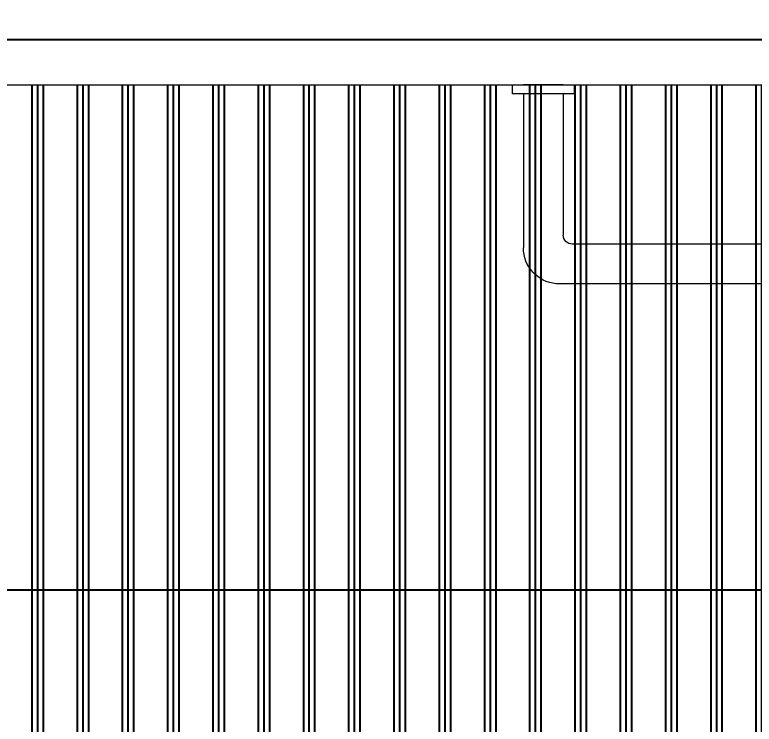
# Model space of a CAD drawing. Header units: inches. Extents: x -12478 to 399182, y -16583 to 525552.
# Drawn here: x 58400.9 to 58809.3, y 5871.3 to 6263.2 of the extents above; entities that cross this region are included whole.
import ezdxf

# ---------------------------------------------------------------- set-up
doc = ezdxf.new("R2010")
doc.units = ezdxf.units.IN
doc.header["$LTSCALE"] = 1000
doc.header["$MEASUREMENT"] = 0
for name, color, linetype in [('8', 8, 'Continuous'), ('A-WALL', 7, 'Continuous'), ('P-BATHROOM ACCESSORIES', 7, 'Continuous'), ('P-FLOORING', 9, 'Continuous')]:
    doc.layers.add(name, color=color, linetype=linetype)
doc.layers.add('CQ Marble', color=6, linetype='Continuous', lineweight=0)
doc.styles.get("Standard").update_dxf_attribs({"font": 'arial.ttf'})
doc.dimstyles.new('chester 25', dxfattribs={"dimscale": 0.25, "dimtxt": 150, "dimasz": 100, "dimexe": 100, "dimexo": 20, "dimgap": 40, "dimtad": 0, "dimdec": 0, "dimzin": 0, "dimdsep": 46, "dimtxsty": 'Standard', "dimblk": 'DOT', "dimcen": 100, "dimclrd": 1, "dimclre": 1, "dimclrt": 3, "dimadec": 0, "dimazin": 0, "dimtfac": 1, "dimtdec": 0, "dimtofl": 0, "dimtmove": 0, "dimatfit": 3, "dimfxl": 1, "dimtolj": 1, "dimtzin": 0, "dimlwd": -1, "dimarcsym": 0})

# ---------------------------------------------------------------- blocks, each defined once
blk = doc.blocks.new('_Dot')
at = {"color": 0, "linetype": 'ByBlock', "lineweight": -2}
blk.add_line((-0.5, 0), (-1, 0), dxfattribs=at)
at = {"color": 0, "linetype": 'ByBlock', "const_width": 0.5}
blk.add_lwpolyline([(-0.25, 0, 1), (0.25, 0, 1)], format="xyb", close=True, dxfattribs=at)
blk = doc.blocks.new('*D405')
at = {"layer": '8', "color": 1, "lineweight": -2, "transparency": 16777216}
for p, q in [((58099.34, 5972.61), (58099.34, 5920.57)), ((59764.34, 5972.61), (59764.34, 5920.57))]:
    blk.add_line(p, q, dxfattribs=at)
at = {"layer": '8', "color": 1, "transparency": 16777216}
for p, q in [((58124.34, 5945.57), (58867.47, 5945.57)), ((59739.34, 5945.57), (58996.21, 5945.57))]:
    blk.add_line(p, q, dxfattribs=at)
at = {"layer": 'Defpoints', "color": 0, "transparency": 16777216}
for p in [(58099.34, 5977.61, 0), (59764.34, 5977.61, 0), (58099.34, 5945.57)]:
    blk.add_point(p, dxfattribs=at)
at = {"layer": '8', "color": 1, "transparency": 16777216, "xscale": 25, "yscale": 25, "zscale": 25, "rotation": 180}
blk.add_blockref('_Dot', (58099.34, 5945.57), dxfattribs=at)
at = {"layer": '8', "color": 1, "transparency": 16777216, "xscale": 25, "yscale": 25, "zscale": 25}
blk.add_blockref('_Dot', (59764.34, 5945.57), dxfattribs=at)
at = {"layer": '8', "color": 3, "transparency": 16777216, "insert": (58931.84, 5945.57), "char_height": 37.5, "attachment_point": 5}
blk.add_mtext('\\A1;1665', dxfattribs=at)
blk = doc.blocks.new('grab bar')
at = {"layer": 'P-BATHROOM ACCESSORIES', "color": 0, "lineweight": 0}
for p, q in [((483.734, -10218.789), (437.551, -10218.789)), ((435.734, -10229.28), (435.734, -10220.78)), ((435.734, -10223.947), (435.734, -10220.78)), ((483.034, -10220.98), (438.434, -10220.98)), ((438.551, -10220.98), (438.434, -10220.98)), ((437.934, -10229.28), (437.934, -10221.48)), ((437.934, -10223.947), (437.934, -10221.48)), ((437.934, -10229.78), (435.734, -10229.78))]:
    blk.add_line(p, q, dxfattribs=at)
blk.add_lwpolyline([(438.534, -10229.28), (435.134, -10229.28), (435.134, -10229.78), (438.534, -10229.78)], close=True, dxfattribs=at)
for centre, radius, start, end in [((437.734, -10220.78), 2, 95.2294, 180), ((438.434, -10221.48), 0.5, 90, 180), ((446.733, -10204.947), 18, 242.9637, 242.9658)]:
    blk.add_arc(centre, radius, start, end, dxfattribs=at)

msp = doc.modelspace()

# ---------------------------------------------------------------- hatches: boundary and pattern name
at = {"layer": '8'}
h = msp.add_hatch(dxfattribs=at)
h.set_pattern_fill('PLAST', color=8, scale=100, angle=90)
h.set_pattern_definition([(90, (46791.716, 0), (-25, 2e-15), []), (90, (46788.591, 2e-16), (-25, 2e-15), []), (90, (46785.466, 4e-16), (-25, 2e-15), [])])
h.paths.add_polyline_path([(58099.34, 6224.53), (59764.34, 6224.53), (59764.34, 5067.31), (58099.34, 5067.31)])

# ---------------------------------------------------------------- linework, layer by layer
at = {"layer": 'A-WALL', "elevation": 0}
msp.add_lwpolyline([(60131.04, 8586.05), (60139.32, 9914.56), (59789.32, 9914.56), (59789.33, 6349.54), (56414.33, 6349.51), (56414.34, 6349.53), (56414.34, 6349.53), (56414.34, 6149.53), (56414.34, 6149.53), (56414.35, 4947.02), (56514.35, 4947.02), (56514.33, 6249.51), (57974.34, 6249.53), (57974.34, 4992.29), (58074.34, 4992.29), (58074.34, 6249.53), (59789.33, 6249.54), (59789.35, 4944.56), (60139.35, 4944.56), (60139.34, 6249.56)], close=True, dxfattribs=at)
at = {"layer": 'CQ Marble', "elevation": 0}
msp.add_lwpolyline([(56514.35, 4947.02), (56539.35, 4946.95), (56539.33, 6024.44), (57949.34, 6024.45), (57949.34, 4967.29), (58099.34, 4967.29), (58099.34, 6224.53), (59764.33, 6224.54), (59764.35, 4919.56), (59889.37, 4919.56)], dxfattribs=at)
msp.add_lwpolyline([(58099.34, 6224.53), (59764.34, 6224.53), (59764.34, 5067.31), (58099.34, 5067.31)], close=True, dxfattribs=at)

# ---------------------------------------------------------------- block references
at = {"layer": 'P-FLOORING', "xscale": -10, "yscale": 10, "zscale": 10, "rotation": 180}
msp.add_blockref('grab bar', (54324.5, -96073.28, 0), dxfattribs=at)

# ---------------------------------------------------------------- dimensions: what is measured, and where the dimension line sits
at = {"layer": '8', "color": 2}
dim = msp.add_linear_dim(base=(58099.34, 5945.57), p1=(59764.34, 5977.61, 0), p2=(58099.34, 5977.61, 0), dimstyle='chester 25', dxfattribs=at)
dim.commit()
dim.dimension.update_dxf_attribs({"geometry": '*D405', "text_midpoint": (58931.84, 5945.57)})

doc.saveas('drawing.dxf')
